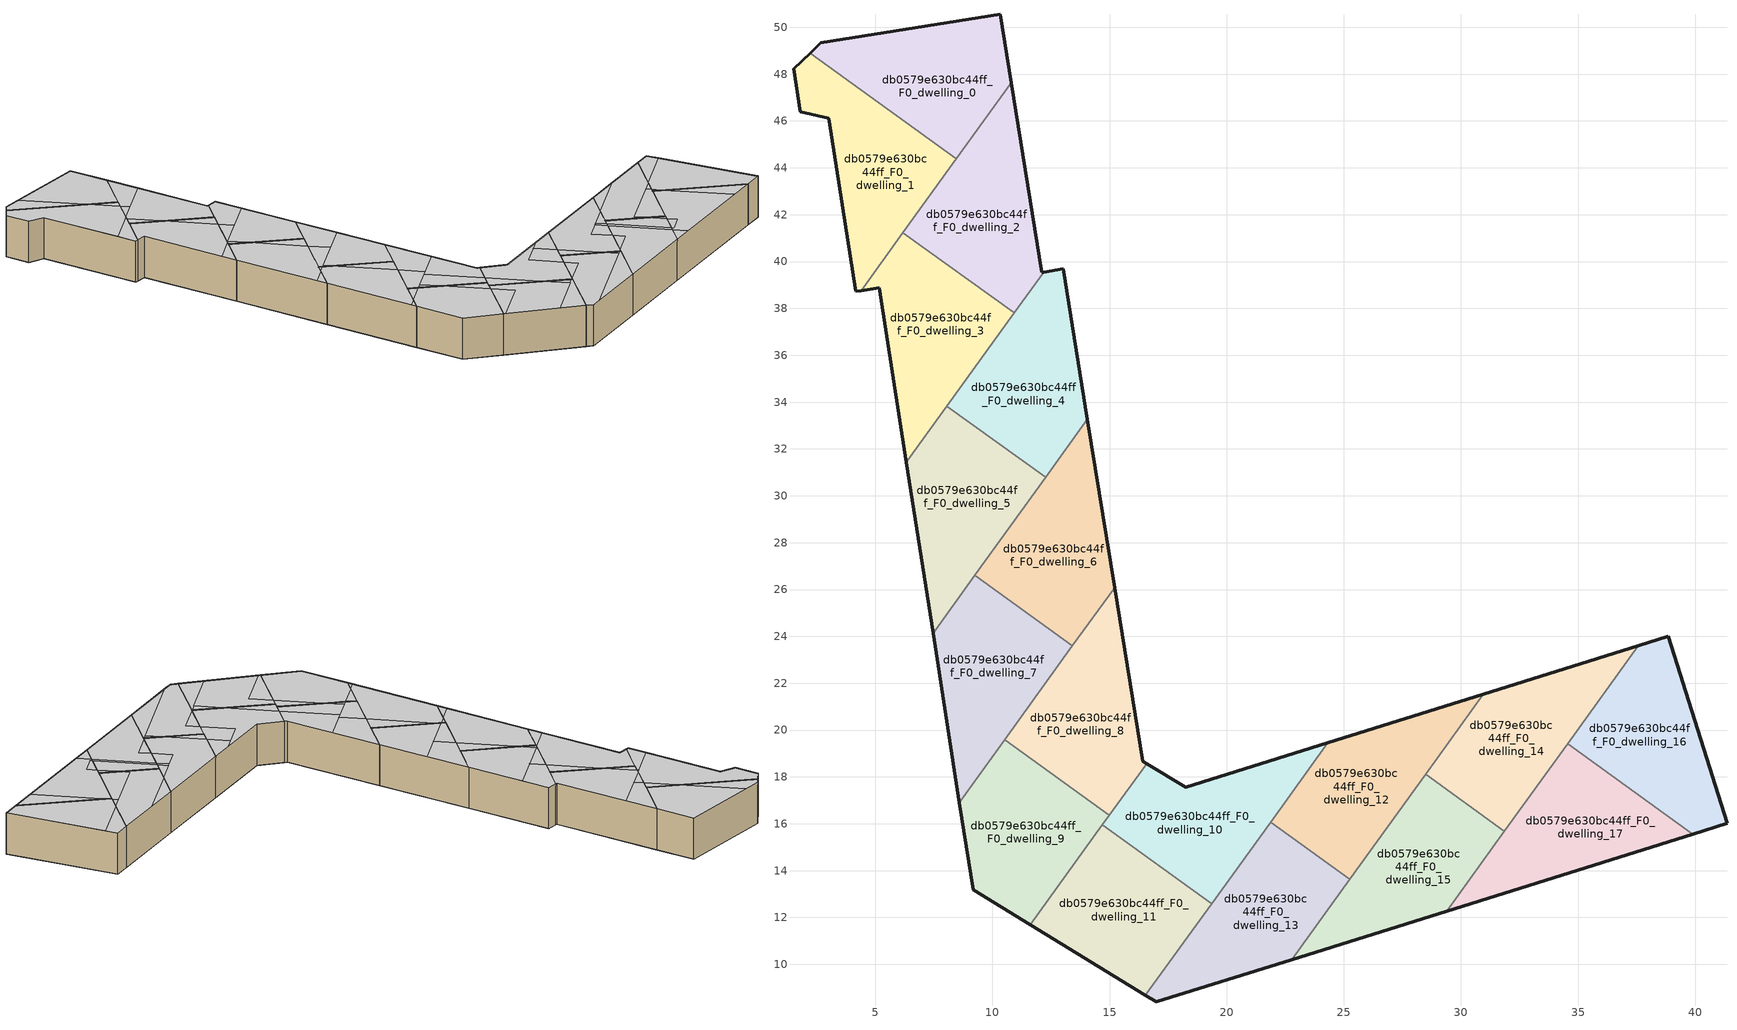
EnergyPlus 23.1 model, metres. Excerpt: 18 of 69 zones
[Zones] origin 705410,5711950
db0579e630bc44ff_F0_dwelling_0
 floor ground (EU_floor_Construction): 8.46,44.39 10.8,47.63 10.33,50.57 2.68,49.33 2.22,48.9 z0
 wall outside (EU_wall_Construction): 2.22,48.9 2.68,49.33 10.33,50.57 10.8,47.63 z0:3
 wall to db0579e630bc44ff_F0_dwelling_1 (EU_wall_Construction): 8.46,44.39 2.22,48.9 z0:3
 wall to db0579e630bc44ff_F0_dwelling_2 (EU_wall_Construction): 10.8,47.63 8.46,44.39 z0:3
 ceiling to db0579e630bc44ff_F1_dwelling_0 (EU_floor_Construction): 10.33,50.57 10.8,47.63 8.46,44.39 6.68,45.68 4.06,49.55 z3
 ceiling to db0579e630bc44ff_F1_dwelling_1 (EU_floor_Construction): 4.06,49.55 6.68,45.68 2.22,48.9 2.68,49.33 z3
db0579e630bc44ff_F0_dwelling_1
 floor ground (EU_floor_Construction): 4.4,38.76 8.46,44.39 2.22,48.9 1.51,48.24 1.79,46.39 3.01,46.12 4.16,38.72 z0
 wall outside (EU_wall_Construction): 4.4,38.76 4.16,38.72 3.01,46.12 1.79,46.39 1.51,48.24 2.22,48.9 z0:3
 wall to db0579e630bc44ff_F0_dwelling_3 (EU_wall_Construction): 6.18,41.23 4.4,38.76 z0:3
 wall to db0579e630bc44ff_F0_dwelling_2 (EU_wall_Construction): 8.46,44.39 6.18,41.23 z0:3
 ceiling to db0579e630bc44ff_F1_dwelling_1 (EU_floor_Construction): 6.68,45.68 7.99,43.74 6.84,42.15 3.93,40.18 3.01,46.12 1.79,46.39 1.51,48.24 2.22,48.9 z3
 ceiling to db0579e630bc44ff_F1_dwelling_3 (EU_floor_Construction): 6.61,41.99 6.67,41.91 4.4,38.76 4.16,38.72 3.93,40.18 z3
 ceiling to db0579e630bc44ff_F1_dwelling_0 (EU_floor_Construction): 8.46,44.39 7.99,43.74 6.68,45.68 z3
 ceiling to db0579e630bc44ff_F1_dwelling_2 (EU_floor_Construction): 6.84,42.15 6.67,41.91 6.61,41.99 z3
db0579e630bc44ff_F0_dwelling_10
 floor ground (EU_floor_Construction): 19.36,12.59 24.32,19.46 18.25,17.57 16.58,18.57 14.7,15.96 z0
 wall outside (EU_wall_Construction): 16.58,18.57 18.25,17.57 24.32,19.46 z0:3
 wall to db0579e630bc44ff_F0_dwelling_11 (EU_wall_Construction): 19.36,12.59 14.7,15.96 z0:3
 wall to db0579e630bc44ff_F0_dwelling_8 (EU_wall_Construction): 14.99,16.36 16.58,18.57 z0:3
 wall to db0579e630bc44ff_F0_dwelling_13 (EU_wall_Construction): 21.87,16.07 19.36,12.59 z0:3
 wall to db0579e630bc44ff_F0_dwelling_12 (EU_wall_Construction): 24.32,19.46 21.87,16.07 z0:3
 wall to db0579e630bc44ff_F0_dwelling_9 (EU_wall_Construction): 14.7,15.96 14.99,16.36 z0:3
 ceiling to db0579e630bc44ff_F1_dwelling_8 (EU_floor_Construction): 22.48,18.89 19.79,17.07 21.15,15.07 19.43,12.68 19.33,12.61 17.64,13.83 15.47,17.03 16.58,18.57 18.25,17.57 z3
 ceiling to db0579e630bc44ff_F1_dwelling_13 (EU_floor_Construction): 21.57,18.27 22.49,16.92 21.15,15.07 19.79,17.07 z3; 19.42,12.68 19.36,12.59 19.33,12.61 z3
 ceiling to db0579e630bc44ff_F1_dwelling_10 (EU_floor_Construction): 24.32,19.46 22.49,16.92 21.57,18.27 22.48,18.89 z3
 ceiling to db0579e630bc44ff_F1_dwelling_11 (EU_floor_Construction): 15.47,17.03 17.64,13.83 14.7,15.96 z3
db0579e630bc44ff_F0_dwelling_11
 floor ground (EU_floor_Construction): 16.54,8.67 19.36,12.59 14.7,15.96 11.62,11.69 z0
 wall outside (EU_wall_Construction): 16.54,8.67 11.62,11.69 z0:3
 wall to db0579e630bc44ff_F0_dwelling_9 (EU_wall_Construction): 11.62,11.69 14.7,15.96 z0:3
 wall to db0579e630bc44ff_F0_dwelling_13 (EU_wall_Construction): 19.36,12.59 16.53,8.67 z0:3
 ceiling to db0579e630bc44ff_F1_dwelling_11 (EU_floor_Construction): 17.64,13.83 18.74,12.21 14.95,9.65 11.73,11.62 15.25,14 14.3,15.4 14.7,15.96 z3
 ceiling to db0579e630bc44ff_F1_dwelling_9 (EU_floor_Construction): 14.3,15.4 15.25,14 11.73,11.62 11.62,11.69 z3
 ceiling to db0579e630bc44ff_F1_dwelling_13 (EU_floor_Construction): 19.36,12.59 16.54,8.67 14.95,9.65 19.33,12.61 z3
 ceiling to db0579e630bc44ff_F1_dwelling_8 (EU_floor_Construction): 19.33,12.61 18.74,12.21 17.64,13.83 z3
db0579e630bc44ff_F0_dwelling_12
 floor ground (EU_floor_Construction): 25.25,13.63 30.96,21.54 24.32,19.46 21.87,16.07 z0
 wall outside (EU_wall_Construction): 24.32,19.46 30.96,21.54 z0:3
 wall to db0579e630bc44ff_F0_dwelling_13 (EU_wall_Construction): 25.25,13.63 21.87,16.07 z0:3
 wall to db0579e630bc44ff_F0_dwelling_15 (EU_wall_Construction): 28.49,18.12 25.25,13.63 z0:3
 wall to db0579e630bc44ff_F0_dwelling_14 (EU_wall_Construction): 30.96,21.54 28.49,18.12 z0:3
 ceiling to db0579e630bc44ff_F1_dwelling_10 (EU_floor_Construction): 30.96,21.54 29.47,19.47 27.67,18.25 27.59,18.2 26.04,17.15 26.89,15.9 25.38,13.81 25.18,13.68 24.2,14.39 22.49,16.92 24.32,19.46 z3
 ceiling to db0579e630bc44ff_F1_dwelling_16 (EU_floor_Construction): 27.42,18.08 27.92,17.33 26.89,15.9 26.04,17.15 z3
 ceiling to db0579e630bc44ff_F1_dwelling_13 (EU_floor_Construction): 22.49,16.92 24.2,14.39 21.87,16.07 z3
 ceiling to db0579e630bc44ff_F1_dwelling_12 (EU_floor_Construction): 29.47,19.47 28.11,17.6 27.67,18.25 z3
 ceiling to db0579e630bc44ff_F1_dwelling_15 (EU_floor_Construction): 27.67,18.25 28.11,17.6 27.92,17.33 27.42,18.08 27.5,18.14 27.59,18.2 z3
db0579e630bc44ff_F0_dwelling_13
 floor ground (EU_floor_Construction): 22.78,10.21 25.25,13.63 21.87,16.07 16.54,8.67 16.99,8.39 z0
 wall outside (EU_wall_Construction): 22.78,10.21 16.99,8.39 16.54,8.67 z0:3
 wall to db0579e630bc44ff_F0_dwelling_15 (EU_wall_Construction): 25.25,13.63 22.78,10.21 z0:3
 ceiling to db0579e630bc44ff_F1_dwelling_13 (EU_floor_Construction): 24.2,14.39 24.84,13.45 17.7,8.62 16.99,8.39 16.54,8.67 19.42,12.68 21.72,14.23 21.15,15.07 21.87,16.07 z3
 ceiling to db0579e630bc44ff_F1_dwelling_8 (EU_floor_Construction): 21.15,15.07 21.72,14.23 19.43,12.68 z3
 ceiling to db0579e630bc44ff_F1_dwelling_10 (EU_floor_Construction): 25.18,13.68 24.84,13.45 24.2,14.39 z3
 ceiling to db0579e630bc44ff_F1_dwelling_16 (EU_floor_Construction): 25.25,13.63 22.78,10.21 17.7,8.62 25.18,13.68 z3
db0579e630bc44ff_F0_dwelling_14
 floor ground (EU_floor_Construction): 31.86,15.69 37.57,23.6 30.96,21.54 28.49,18.12 z0
 wall outside (EU_wall_Construction): 30.96,21.54 37.57,23.6 z0:3
 wall to db0579e630bc44ff_F0_dwelling_15 (EU_wall_Construction): 31.86,15.69 28.49,18.12 z0:3
 wall to db0579e630bc44ff_F0_dwelling_16 (EU_wall_Construction): 37.57,23.6 34.55,19.42 z0:3
 wall to db0579e630bc44ff_F0_dwelling_17 (EU_wall_Construction): 34.55,19.42 31.86,15.69 z0:3
 ceiling to db0579e630bc44ff_F1_dwelling_12 (EU_floor_Construction): 37.57,23.6 35.4,20.59 30.31,17.14 30.75,16.49 28.49,18.12 29.47,19.47 33.86,22.44 z3
 ceiling to db0579e630bc44ff_F1_dwelling_10 (EU_floor_Construction): 33.86,22.44 29.47,19.47 30.96,21.54 z3
 ceiling to db0579e630bc44ff_F1_dwelling_15 (EU_floor_Construction): 34.46,19.96 34.69,19.61 31.86,15.69 30.75,16.49 30.31,17.14 z3
 ceiling to db0579e630bc44ff_F1_dwelling_14 (EU_floor_Construction): 35.4,20.59 34.69,19.61 34.46,19.96 z3
db0579e630bc44ff_F0_dwelling_15
 floor ground (EU_floor_Construction): 29.4,12.28 31.86,15.69 28.49,18.12 22.78,10.21 z0
 wall outside (EU_wall_Construction): 29.4,12.28 22.78,10.21 z0:3
 wall to db0579e630bc44ff_F0_dwelling_17 (EU_wall_Construction): 31.86,15.69 29.4,12.28 z0:3
 ceiling to db0579e630bc44ff_F1_dwelling_16 (EU_floor_Construction): 27.92,17.33 30.4,13.67 29.4,12.28 22.78,10.21 25.39,13.82 27.39,15.17 26.89,15.9 z3
 ceiling to db0579e630bc44ff_F1_dwelling_10 (EU_floor_Construction): 26.89,15.9 27.39,15.17 25.39,13.82 z3
 ceiling to db0579e630bc44ff_F1_dwelling_12 (EU_floor_Construction): 30.75,16.49 31.57,15.28 30.59,13.93 28.11,17.6 28.49,18.12 z3
 ceiling to db0579e630bc44ff_F1_dwelling_15 (EU_floor_Construction): 28.11,17.6 30.59,13.93 30.4,13.67 27.92,17.33 z3; 31.86,15.69 31.57,15.28 30.75,16.49 z3
db0579e630bc44ff_F0_dwelling_16
 floor ground (EU_floor_Construction): 41.36,16.02 38.85,24 37.57,23.6 34.55,19.42 39.9,15.56 z0
 wall outside (EU_wall_Construction): 37.57,23.6 38.85,24 41.36,16.02 39.9,15.56 z0:3
 wall to db0579e630bc44ff_F0_dwelling_17 (EU_wall_Construction): 39.9,15.56 34.55,19.42 z0:3
 ceiling to db0579e630bc44ff_F1_dwelling_14 (EU_floor_Construction): 39.13,23.11 41.36,16.02 39.9,15.56 35.09,19.03 34.69,19.61 35.4,20.59 z3
 ceiling to db0579e630bc44ff_F1_dwelling_12 (EU_floor_Construction): 38.85,24 39.13,23.11 35.4,20.59 37.57,23.6 z3
 ceiling to db0579e630bc44ff_F1_dwelling_15 (EU_floor_Construction): 34.69,19.61 35.09,19.03 34.55,19.42 z3
db0579e630bc44ff_F0_dwelling_17
 floor ground (EU_floor_Construction): 39.9,15.56 34.55,19.42 29.4,12.28 z0
 wall outside (EU_wall_Construction): 39.9,15.56 29.4,12.28 z0:3
 ceiling to db0579e630bc44ff_F1_dwelling_15 (EU_floor_Construction): 35.09,19.03 37.86,14.93 31,12.78 30.4,13.67 30.59,13.93 30.7,13.78 31.99,14.65 31.57,15.28 34.55,19.42 z3
 ceiling to db0579e630bc44ff_F1_dwelling_14 (EU_floor_Construction): 39.9,15.56 37.86,14.93 35.09,19.03 z3
 ceiling to db0579e630bc44ff_F1_dwelling_12 (EU_floor_Construction): 31.57,15.28 31.99,14.65 30.7,13.78 30.59,13.93 z3
 ceiling to db0579e630bc44ff_F1_dwelling_16 (EU_floor_Construction): 30.4,13.67 31,12.78 29.4,12.28 z3
db0579e630bc44ff_F0_dwelling_2
 floor ground (EU_floor_Construction): 10.93,37.81 12.18,39.55 12.1,39.53 10.8,47.63 6.18,41.23 z0
 wall outside (EU_wall_Construction): 10.8,47.63 12.1,39.53 12.18,39.55 z0:3
 wall to db0579e630bc44ff_F0_dwelling_3 (EU_wall_Construction): 10.93,37.81 6.18,41.23 z0:3
 wall to db0579e630bc44ff_F0_dwelling_4 (EU_wall_Construction): 12.18,39.55 10.93,37.81 z0:3
 ceiling to db0579e630bc44ff_F1_dwelling_2 (EU_floor_Construction): 11.21,45.1 12.1,39.53 12.18,39.55 10.93,37.81 8.02,39.9 6.67,41.91 6.84,42.15 z3
 ceiling to db0579e630bc44ff_F1_dwelling_0 (EU_floor_Construction): 10.8,47.63 11.21,45.1 8.37,43.18 7.99,43.74 z3
 ceiling to db0579e630bc44ff_F1_dwelling_1 (EU_floor_Construction): 7.99,43.74 8.37,43.18 6.85,42.15 z3
 ceiling to db0579e630bc44ff_F1_dwelling_3 (EU_floor_Construction): 6.67,41.91 8.02,39.9 6.18,41.23 z3
db0579e630bc44ff_F0_dwelling_3
 floor ground (EU_floor_Construction): 6.32,31.43 10.93,37.81 6.18,41.23 4.4,38.76 5.16,38.87 z0
 wall outside (EU_wall_Construction): 6.32,31.43 5.16,38.87 4.4,38.76 z0:3
 wall to db0579e630bc44ff_F0_dwelling_5 (EU_wall_Construction): 8.06,33.83 6.32,31.43 z0:3
 wall to db0579e630bc44ff_F0_dwelling_4 (EU_wall_Construction): 10.93,37.81 8.06,33.83 z0:3
 ceiling to db0579e630bc44ff_F1_dwelling_3 (EU_floor_Construction): 8.02,39.9 10.16,36.75 8.2,34.03 6.14,32.64 5.16,38.87 4.4,38.76 6.18,41.23 z3
 ceiling to db0579e630bc44ff_F1_dwelling_5 (EU_floor_Construction): 8.2,34.03 6.32,31.43 6.14,32.64 z3
 ceiling to db0579e630bc44ff_F1_dwelling_2 (EU_floor_Construction): 10.93,37.81 10.16,36.75 8.02,39.9 z3
db0579e630bc44ff_F0_dwelling_4
 floor ground (EU_floor_Construction): 12.27,30.79 14.06,33.26 13.02,39.68 12.18,39.55 8.06,33.83 z0
 wall outside (EU_wall_Construction): 12.18,39.55 13.02,39.68 14.06,33.26 z0:3
 wall to db0579e630bc44ff_F0_dwelling_5 (EU_wall_Construction): 12.27,30.79 8.06,33.83 z0:3
 wall to db0579e630bc44ff_F0_dwelling_6 (EU_wall_Construction): 14.06,33.26 12.27,30.79 z0:3
 ceiling to db0579e630bc44ff_F1_dwelling_4 (EU_floor_Construction): 13.37,37.53 14.06,33.26 12.27,30.79 9.16,33.03 8.39,34.16 z3
 ceiling to db0579e630bc44ff_F1_dwelling_2 (EU_floor_Construction): 13.02,39.68 13.37,37.53 10.81,35.79 10.16,36.75 12.18,39.55 z3
 ceiling to db0579e630bc44ff_F1_dwelling_3 (EU_floor_Construction): 10.16,36.75 10.81,35.79 8.2,34.03 z3
 ceiling to db0579e630bc44ff_F1_dwelling_5 (EU_floor_Construction): 8.39,34.16 9.16,33.03 8.06,33.83 8.2,34.03 z3
db0579e630bc44ff_F0_dwelling_5
 floor ground (EU_floor_Construction): 7.47,24.13 12.27,30.79 8.06,33.83 6.32,31.43 z0
 wall outside (EU_wall_Construction): 7.47,24.13 6.32,31.43 z0:3
 wall to db0579e630bc44ff_F0_dwelling_7 (EU_wall_Construction): 9.25,26.6 7.47,24.13 z0:3
 wall to db0579e630bc44ff_F0_dwelling_6 (EU_wall_Construction): 12.27,30.79 9.25,26.6 z0:3
 ceiling to db0579e630bc44ff_F1_dwelling_5 (EU_floor_Construction): 9.16,33.03 11.45,29.65 8.78,25.95 7.33,24.97 6.32,31.43 8.06,33.83 z3
 ceiling to db0579e630bc44ff_F1_dwelling_7 (EU_floor_Construction): 8.77,25.94 7.47,24.13 7.33,24.97 z3
 ceiling to db0579e630bc44ff_F1_dwelling_4 (EU_floor_Construction): 12.27,30.79 11.45,29.65 9.16,33.03 z3
db0579e630bc44ff_F0_dwelling_6
 floor ground (EU_floor_Construction): 13.42,23.59 15.22,26.08 14.06,33.26 9.25,26.6 z0
 wall outside (EU_wall_Construction): 14.06,33.26 15.22,26.08 z0:3
 wall to db0579e630bc44ff_F0_dwelling_7 (EU_wall_Construction): 13.42,23.59 9.25,26.6 z0:3
 wall to db0579e630bc44ff_F0_dwelling_8 (EU_wall_Construction): 15.22,26.08 13.42,23.59 z0:3
 ceiling to db0579e630bc44ff_F1_dwelling_6 (EU_floor_Construction): 14.6,29.89 15.22,26.08 13.42,23.59 9.85,26.17 9.62,26.51 z3
 ceiling to db0579e630bc44ff_F1_dwelling_4 (EU_floor_Construction): 14.06,33.26 14.6,29.89 12.33,28.35 11.45,29.65 z3
 ceiling to db0579e630bc44ff_F1_dwelling_7 (EU_floor_Construction): 9.62,26.51 9.85,26.17 9.49,26.43 z3
 ceiling to db0579e630bc44ff_F1_dwelling_5 (EU_floor_Construction): 11.45,29.65 12.33,28.35 9.49,26.43 9.25,26.6 z3
db0579e630bc44ff_F0_dwelling_7
 floor ground (EU_floor_Construction): 8.59,16.91 13.42,23.59 9.25,26.6 7.47,24.13 z0
 wall outside (EU_wall_Construction): 8.59,16.91 7.47,24.13 z0:3
 wall to db0579e630bc44ff_F0_dwelling_9 (EU_wall_Construction): 10.52,19.58 8.59,16.91 z0:3
 wall to db0579e630bc44ff_F0_dwelling_8 (EU_wall_Construction): 13.42,23.59 10.52,19.58 z0:3
 ceiling to db0579e630bc44ff_F1_dwelling_7 (EU_floor_Construction): 9.85,26.17 12.48,22.29 9.27,17.84 8.53,17.34 7.47,24.13 8.77,25.94 9.49,26.43 z3
 ceiling to db0579e630bc44ff_F1_dwelling_5 (EU_floor_Construction): 9.49,26.43 8.78,25.95 9.25,26.6 z3
 ceiling to db0579e630bc44ff_F1_dwelling_6 (EU_floor_Construction): 13.42,23.59 12.48,22.29 9.85,26.17 z3
 ceiling to db0579e630bc44ff_F1_dwelling_9 (EU_floor_Construction): 9.27,17.84 8.59,16.91 8.53,17.34 z3
db0579e630bc44ff_F0_dwelling_8
 floor ground (EU_floor_Construction): 14.99,16.36 16.58,18.57 16.42,18.67 15.22,26.08 10.52,19.58 z0
 wall outside (EU_wall_Construction): 15.22,26.08 16.42,18.67 16.58,18.57 z0:3
 wall to db0579e630bc44ff_F0_dwelling_9 (EU_wall_Construction): 14.99,16.36 10.52,19.58 z0:3
 ceiling to db0579e630bc44ff_F1_dwelling_9 (EU_floor_Construction): 11.58,19.41 12.37,18.24 11.16,19.12 z3
 ceiling to db0579e630bc44ff_F1_dwelling_8 (EU_floor_Construction): 15.83,22.28 16.42,18.67 16.58,18.57 15.47,17.03 13.15,20.47 z3
 ceiling to db0579e630bc44ff_F1_dwelling_11 (EU_floor_Construction): 13.15,20.47 15.47,17.03 14.99,16.36 12.37,18.24 11.58,19.41 z3
 ceiling to db0579e630bc44ff_F1_dwelling_6 (EU_floor_Construction): 15.22,26.08 15.83,22.28 13.53,20.73 12.48,22.29 z3
 ceiling to db0579e630bc44ff_F1_dwelling_7 (EU_floor_Construction): 15.83,22.28 11.16,19.12 10.52,19.58 12.48,22.29 13.53,20.73 z3
db0579e630bc44ff_F0_dwelling_9
 floor ground (EU_floor_Construction): 11.62,11.69 14.99,16.36 10.52,19.58 8.59,16.91 9.18,13.19 z0
 wall outside (EU_wall_Construction): 11.62,11.69 9.18,13.19 8.59,16.91 z0:3
 ceiling to db0579e630bc44ff_F1_dwelling_9 (EU_floor_Construction): 12.37,18.24 14.3,15.4 11.62,11.69 9.18,13.19 8.59,16.91 9.27,17.84 11.16,19.12 z3
 ceiling to db0579e630bc44ff_F1_dwelling_7 (EU_floor_Construction): 11.16,19.12 9.27,17.84 10.52,19.58 z3
 ceiling to db0579e630bc44ff_F1_dwelling_11 (EU_floor_Construction): 14.99,16.36 14.3,15.4 12.37,18.24 z3
[Building]
EU S2 Campaign: North Axis=0; Terrain=City; Solar Distribution=FullExterior
[Site:Location]
London: Latitude=51.5; Longitude=-0.5; Time Zone=0; Elevation=25
[SizingPeriod:WeatherFileDays]
AnnualSizingPeriod: Begin Month=1; Begin Day of Month=1; End Month=12; End Day of Month=31; Day of Week for Start Day=Monday; Use Weather File Daylight Saving Period=No; Use Weather File Rain and Snow Indicators=No
[MATERIAL]
EU_InternalMass_Material: Roughness=MediumRough; Thickness=0.1; Conductivity=1; Density=1800; Specific Heat=900; Thermal Absorptance=0.9; Solar Absorptance=0.7; Visible Absorptance=0.7
[MATERIAL:NOMASS] Roughness=MediumRough; Thermal Absorptance=0.9; Solar Absorptance=0.7; Visible Absorptance=0.7
Name | Thermal Resistance
EU_wall_NoMass | 0.635353
EU_floor_NoMass | 1.96382
[CONSTRUCTION]
EU_wall_Construction: EU_wall_NoMass
EU_floor_Construction: EU_floor_NoMass
EU_InternalMass_Construction: EU_InternalMass_Material
[ZONE] Type=1; Multiplier=1; Ceiling Height=autocalculate; Floor Area=autocalculate; Part of Total Floor Area=Yes
Name | Volume
db0579e630bc44ff_F0_dwelling_0 | 87.071
db0579e630bc44ff_F0_dwelling_1 | 87.0696
db0579e630bc44ff_F0_dwelling_10 | 87.0828
db0579e630bc44ff_F0_dwelling_11 | 87.0645
db0579e630bc44ff_F0_dwelling_12 | 87.074
db0579e630bc44ff_F0_dwelling_13; db0579e630bc44ff_F0_dwelling_8 | 87.0791
db0579e630bc44ff_F0_dwelling_14 | 87.0564
db0579e630bc44ff_F0_dwelling_15 | 87.0718
db0579e630bc44ff_F0_dwelling_16; db0579e630bc44ff_F0_dwelling_3 | 87.0754
db0579e630bc44ff_F0_dwelling_17 | 87.0886
db0579e630bc44ff_F0_dwelling_2 | 87.0835
db0579e630bc44ff_F0_dwelling_4 | 87.0813
db0579e630bc44ff_F0_dwelling_5 | 87.0872
db0579e630bc44ff_F0_dwelling_6 | 87.0864
db0579e630bc44ff_F0_dwelling_7 | 87.0688
db0579e630bc44ff_F0_dwelling_9 | 87.0784
[INTERNALMASS] Construction=EU_InternalMass_Construction
Name | Zone or ZoneList | Surface Area
db0579e630bc44ff_F0_dwelling_0_EU_InternalMass | db0579e630bc44ff_F0_dwelling_0 | 29.0215
db0579e630bc44ff_F0_dwelling_1_EU_InternalMass | db0579e630bc44ff_F0_dwelling_1 | 29.0248
db0579e630bc44ff_F0_dwelling_2_EU_InternalMass | db0579e630bc44ff_F0_dwelling_2 | 29.026
db0579e630bc44ff_F0_dwelling_3_EU_InternalMass | db0579e630bc44ff_F0_dwelling_3 | 29.0262
db0579e630bc44ff_F0_dwelling_4_EU_InternalMass | db0579e630bc44ff_F0_dwelling_4 | 29.0262
db0579e630bc44ff_F0_dwelling_5_EU_InternalMass | db0579e630bc44ff_F0_dwelling_5 | 29.0313
db0579e630bc44ff_F0_dwelling_6_EU_InternalMass | db0579e630bc44ff_F0_dwelling_6 | 29.0298
db0579e630bc44ff_F0_dwelling_7_EU_InternalMass | db0579e630bc44ff_F0_dwelling_7 | 29.0251
db0579e630bc44ff_F0_dwelling_8_EU_InternalMass | db0579e630bc44ff_F0_dwelling_8 | 29.024
db0579e630bc44ff_F0_dwelling_9_EU_InternalMass | db0579e630bc44ff_F0_dwelling_9 | 29.0262
db0579e630bc44ff_F0_dwelling_10_EU_InternalMass | db0579e630bc44ff_F0_dwelling_10 | 29.0277
db0579e630bc44ff_F0_dwelling_11_EU_InternalMass | db0579e630bc44ff_F0_dwelling_11 | 29.0228
db0579e630bc44ff_F0_dwelling_12_EU_InternalMass | db0579e630bc44ff_F0_dwelling_12 | 29.0243
db0579e630bc44ff_F0_dwelling_13_EU_InternalMass | db0579e630bc44ff_F0_dwelling_13 | 29.0276
db0579e630bc44ff_F0_dwelling_14_EU_InternalMass | db0579e630bc44ff_F0_dwelling_14 | 29.0205
db0579e630bc44ff_F0_dwelling_15_EU_InternalMass | db0579e630bc44ff_F0_dwelling_15 | 29.0233
db0579e630bc44ff_F0_dwelling_16_EU_InternalMass | db0579e630bc44ff_F0_dwelling_16 | 29.0262
db0579e630bc44ff_F0_dwelling_17_EU_InternalMass | db0579e630bc44ff_F0_dwelling_17 | 29.029
[OTHEREQUIPMENT] Fuel Type=Electricity; Design Level Calculation Method=Watts/Area; Power per Zone Floor Area=1; Fraction Latent=0; Fraction Radiant=0; Fraction Lost=0; Carbon Dioxide Generation Rate=0; EndUse Subcategory=EU_Step8_InternalGains
Name | Zone or ZoneList or Space or SpaceList | Schedule
EU_Step8_InternalGain_db0579e630bc44ff_F0_dwelling_0_f000 | db0579e630bc44ff_F0_dwelling_0 | EU_Step8_GainSchedule_db0579e630bc44ff_F0_dwelling_0_f000
EU_Step8_InternalGain_db0579e630bc44ff_F0_dwelling_1_f000 | db0579e630bc44ff_F0_dwelling_1 | EU_Step8_GainSchedule_db0579e630bc44ff_F0_dwelling_1_f000
EU_Step8_InternalGain_db0579e630bc44ff_F0_dwelling_2_f000 | db0579e630bc44ff_F0_dwelling_2 | EU_Step8_GainSchedule_db0579e630bc44ff_F0_dwelling_2_f000
EU_Step8_InternalGain_db0579e630bc44ff_F0_dwelling_3_f000 | db0579e630bc44ff_F0_dwelling_3 | EU_Step8_GainSchedule_db0579e630bc44ff_F0_dwelling_3_f000
EU_Step8_InternalGain_db0579e630bc44ff_F0_dwelling_4_f000 | db0579e630bc44ff_F0_dwelling_4 | EU_Step8_GainSchedule_db0579e630bc44ff_F0_dwelling_4_f000
EU_Step8_InternalGain_db0579e630bc44ff_F0_dwelling_5_f000 | db0579e630bc44ff_F0_dwelling_5 | EU_Step8_GainSchedule_db0579e630bc44ff_F0_dwelling_5_f000
EU_Step8_InternalGain_db0579e630bc44ff_F0_dwelling_6_f000 | db0579e630bc44ff_F0_dwelling_6 | EU_Step8_GainSchedule_db0579e630bc44ff_F0_dwelling_6_f000
EU_Step8_InternalGain_db0579e630bc44ff_F0_dwelling_7_f000 | db0579e630bc44ff_F0_dwelling_7 | EU_Step8_GainSchedule_db0579e630bc44ff_F0_dwelling_7_f000
EU_Step8_InternalGain_db0579e630bc44ff_F0_dwelling_8_f000 | db0579e630bc44ff_F0_dwelling_8 | EU_Step8_GainSchedule_db0579e630bc44ff_F0_dwelling_8_f000
EU_Step8_InternalGain_db0579e630bc44ff_F0_dwelling_9_f000 | db0579e630bc44ff_F0_dwelling_9 | EU_Step8_GainSchedule_db0579e630bc44ff_F0_dwelling_9_f000
EU_Step8_InternalGain_db0579e630bc44ff_F0_dwelling_10_f000 | db0579e630bc44ff_F0_dwelling_10 | EU_Step8_GainSchedule_db0579e630bc44ff_F0_dwelling_10_f000
EU_Step8_InternalGain_db0579e630bc44ff_F0_dwelling_11_f000 | db0579e630bc44ff_F0_dwelling_11 | EU_Step8_GainSchedule_db0579e630bc44ff_F0_dwelling_11_f000
EU_Step8_InternalGain_db0579e630bc44ff_F0_dwelling_12_f000 | db0579e630bc44ff_F0_dwelling_12 | EU_Step8_GainSchedule_db0579e630bc44ff_F0_dwelling_12_f000
EU_Step8_InternalGain_db0579e630bc44ff_F0_dwelling_13_f000 | db0579e630bc44ff_F0_dwelling_13 | EU_Step8_GainSchedule_db0579e630bc44ff_F0_dwelling_13_f000
EU_Step8_InternalGain_db0579e630bc44ff_F0_dwelling_14_f000 | db0579e630bc44ff_F0_dwelling_14 | EU_Step8_GainSchedule_db0579e630bc44ff_F0_dwelling_14_f000
EU_Step8_InternalGain_db0579e630bc44ff_F0_dwelling_15_f000 | db0579e630bc44ff_F0_dwelling_15 | EU_Step8_GainSchedule_db0579e630bc44ff_F0_dwelling_15_f000
EU_Step8_InternalGain_db0579e630bc44ff_F0_dwelling_16_f000 | db0579e630bc44ff_F0_dwelling_16 | EU_Step8_GainSchedule_db0579e630bc44ff_F0_dwelling_16_f000
EU_Step8_InternalGain_db0579e630bc44ff_F0_dwelling_17_f000 | db0579e630bc44ff_F0_dwelling_17 | EU_Step8_GainSchedule_db0579e630bc44ff_F0_dwelling_17_f000
[ZONEVENTILATION:DESIGNFLOWRATE] Schedule=EU_AlwaysOn; Design Flow Rate Calculation Method=AirChanges/Hour; Air Changes per Hour=0.555504; Ventilation Type=Natural; Fan Pressure Rise=0; Fan Total Efficiency=1; Constant Term Coefficient=1; Temperature Term Coefficient=0; Velocity Term Coefficient=0; Velocity Squared Term Coefficient=0; Minimum Indoor Temperature=-100; Maximum Indoor Temperature=100; Delta Temperature=-100; Minimum Outdoor Temperature=-100; Maximum Outdoor Temperature=100; Maximum Wind Speed=40
Name | Zone or ZoneList or Space or SpaceList
EU_ConstantAir_db0579e630bc44ff_F0_dwelling_0 | db0579e630bc44ff_F0_dwelling_0
EU_ConstantAir_db0579e630bc44ff_F0_dwelling_1 | db0579e630bc44ff_F0_dwelling_1
EU_ConstantAir_db0579e630bc44ff_F0_dwelling_2 | db0579e630bc44ff_F0_dwelling_2
EU_ConstantAir_db0579e630bc44ff_F0_dwelling_3 | db0579e630bc44ff_F0_dwelling_3
EU_ConstantAir_db0579e630bc44ff_F0_dwelling_4 | db0579e630bc44ff_F0_dwelling_4
EU_ConstantAir_db0579e630bc44ff_F0_dwelling_5 | db0579e630bc44ff_F0_dwelling_5
EU_ConstantAir_db0579e630bc44ff_F0_dwelling_6 | db0579e630bc44ff_F0_dwelling_6
EU_ConstantAir_db0579e630bc44ff_F0_dwelling_7 | db0579e630bc44ff_F0_dwelling_7
EU_ConstantAir_db0579e630bc44ff_F0_dwelling_8 | db0579e630bc44ff_F0_dwelling_8
EU_ConstantAir_db0579e630bc44ff_F0_dwelling_9 | db0579e630bc44ff_F0_dwelling_9
EU_ConstantAir_db0579e630bc44ff_F0_dwelling_10 | db0579e630bc44ff_F0_dwelling_10
EU_ConstantAir_db0579e630bc44ff_F0_dwelling_11 | db0579e630bc44ff_F0_dwelling_11
EU_ConstantAir_db0579e630bc44ff_F0_dwelling_12 | db0579e630bc44ff_F0_dwelling_12
EU_ConstantAir_db0579e630bc44ff_F0_dwelling_13 | db0579e630bc44ff_F0_dwelling_13
EU_ConstantAir_db0579e630bc44ff_F0_dwelling_14 | db0579e630bc44ff_F0_dwelling_14
EU_ConstantAir_db0579e630bc44ff_F0_dwelling_15 | db0579e630bc44ff_F0_dwelling_15
EU_ConstantAir_db0579e630bc44ff_F0_dwelling_16 | db0579e630bc44ff_F0_dwelling_16
EU_ConstantAir_db0579e630bc44ff_F0_dwelling_17 | db0579e630bc44ff_F0_dwelling_17
[HVACTEMPLATE:THERMOSTAT] Constant Heating Setpoint=20; Constant Cooling Setpoint=50
EU_HeatOnly_db0579e630bc44ff_F0_dwelling_0; EU_HeatOnly_db0579e630bc44ff_F0_dwelling_1; EU_HeatOnly_db0579e630bc44ff_F0_dwelling_2; EU_HeatOnly_db0579e630bc44ff_F0_dwelling_3; EU_HeatOnly_db0579e630bc44ff_F0_dwelling_4; EU_HeatOnly_db0579e630bc44ff_F0_dwelling_5; EU_HeatOnly_db0579e630bc44ff_F0_dwelling_6; EU_HeatOnly_db0579e630bc44ff_F0_dwelling_7; EU_HeatOnly_db0579e630bc44ff_F0_dwelling_8; EU_HeatOnly_db0579e630bc44ff_F0_dwelling_9; EU_HeatOnly_db0579e630bc44ff_F0_dwelling_10; EU_HeatOnly_db0579e630bc44ff_F0_dwelling_11; EU_HeatOnly_db0579e630bc44ff_F0_dwelling_12; EU_HeatOnly_db0579e630bc44ff_F0_dwelling_13; EU_HeatOnly_db0579e630bc44ff_F0_dwelling_14; EU_HeatOnly_db0579e630bc44ff_F0_dwelling_15; EU_HeatOnly_db0579e630bc44ff_F0_dwelling_16; EU_HeatOnly_db0579e630bc44ff_F0_dwelling_17; EU_HeatOnly_db0579e630bc44ff_F1_dwelling_0; EU_HeatOnly_db0579e630bc44ff_F1_dwelling_1; EU_HeatOnly_db0579e630bc44ff_F1_dwelling_2; EU_HeatOnly_db0579e630bc44ff_F1_dwelling_3; EU_HeatOnly_db0579e630bc44ff_F1_dwelling_4; EU_HeatOnly_db0579e630bc44ff_F1_dwelling_5; EU_HeatOnly_db0579e630bc44ff_F1_dwelling_6; EU_HeatOnly_db0579e630bc44ff_F1_dwelling_7; EU_HeatOnly_db0579e630bc44ff_F1_dwelling_8; EU_HeatOnly_db0579e630bc44ff_F1_dwelling_9; EU_HeatOnly_db0579e630bc44ff_F1_dwelling_10; EU_HeatOnly_db0579e630bc44ff_F1_dwelling_11; EU_HeatOnly_db0579e630bc44ff_F1_dwelling_12; EU_HeatOnly_db0579e630bc44ff_F1_dwelling_13; EU_HeatOnly_db0579e630bc44ff_F1_dwelling_14; EU_HeatOnly_db0579e630bc44ff_F1_dwelling_15; EU_HeatOnly_db0579e630bc44ff_F1_dwelling_16; EU_HeatOnly_db0579e630bc44ff_F2_dwelling_0; EU_HeatOnly_db0579e630bc44ff_F2_dwelling_1; EU_HeatOnly_db0579e630bc44ff_F2_dwelling_2; EU_HeatOnly_db0579e630bc44ff_F2_dwelling_3; EU_HeatOnly_db0579e630bc44ff_F2_dwelling_4; EU_HeatOnly_db0579e630bc44ff_F2_dwelling_5; EU_HeatOnly_db0579e630bc44ff_F2_dwelling_6; EU_HeatOnly_db0579e630bc44ff_F2_dwelling_7; EU_HeatOnly_db0579e630bc44ff_F2_dwelling_8; EU_HeatOnly_db0579e630bc44ff_F2_dwelling_9; EU_HeatOnly_db0579e630bc44ff_F2_dwelling_10; EU_HeatOnly_db0579e630bc44ff_F2_dwelling_11; EU_HeatOnly_db0579e630bc44ff_F2_dwelling_12; EU_HeatOnly_db0579e630bc44ff_F2_dwelling_13; EU_HeatOnly_db0579e630bc44ff_F2_dwelling_14; EU_HeatOnly_db0579e630bc44ff_F2_dwelling_15; EU_HeatOnly_db0579e630bc44ff_F2_dwelling_16; EU_HeatOnly_db0579e630bc44ff_F3_dwelling_0; EU_HeatOnly_db0579e630bc44ff_F3_dwelling_1; EU_HeatOnly_db0579e630bc44ff_F3_dwelling_2; EU_HeatOnly_db0579e630bc44ff_F3_dwelling_3; EU_HeatOnly_db0579e630bc44ff_F3_dwelling_4; EU_HeatOnly_db0579e630bc44ff_F3_dwelling_5; EU_HeatOnly_db0579e630bc44ff_F3_dwelling_6; EU_HeatOnly_db0579e630bc44ff_F3_dwelling_7; EU_HeatOnly_db0579e630bc44ff_F3_dwelling_8; EU_HeatOnly_db0579e630bc44ff_F3_dwelling_9; EU_HeatOnly_db0579e630bc44ff_F3_dwelling_10; EU_HeatOnly_db0579e630bc44ff_F3_dwelling_11; EU_HeatOnly_db0579e630bc44ff_F3_dwelling_12; EU_HeatOnly_db0579e630bc44ff_F3_dwelling_13; EU_HeatOnly_db0579e630bc44ff_F3_dwelling_14; EU_HeatOnly_db0579e630bc44ff_F3_dwelling_15; EU_HeatOnly_db0579e630bc44ff_F3_dwelling_16
[HVACTEMPLATE:ZONE:IDEALLOADSAIRSYSTEM] System Availability Schedule=EU_AlwaysOn; Maximum Heating Supply Air Temperature=50; Minimum Cooling Supply Air Temperature=13; Maximum Heating Supply Air Humidity Ratio=0.0156; Minimum Cooling Supply Air Humidity Ratio=0.0077; Heating Limit=NoLimit; Cooling Limit=NoLimit; Heating Availability Schedule=EU_AlwaysOn; Cooling Availability Schedule=EU_CoolingOff; Dehumidification Control Type=ConstantSensibleHeatRatio; Cooling Sensible Heat Ratio=0.7; Dehumidification Setpoint=60; Humidification Control Type=None; Humidification Setpoint=30; Outdoor Air Method=None; Outdoor Air Flow Rate per Person=0.00944; Outdoor Air Flow Rate per Zone Floor Area=0; Outdoor Air Flow Rate per Zone=0; Demand Controlled Ventilation Type=None; Outdoor Air Economizer Type=NoEconomizer; Heat Recovery Type=None; Sensible Heat Recovery Effectiveness=0.7; Latent Heat Recovery Effectiveness=0.65
Name | Template Thermostat
db0579e630bc44ff_F0_dwelling_0 | EU_HeatOnly_db0579e630bc44ff_F0_dwelling_0
db0579e630bc44ff_F0_dwelling_1 | EU_HeatOnly_db0579e630bc44ff_F0_dwelling_1
db0579e630bc44ff_F0_dwelling_2 | EU_HeatOnly_db0579e630bc44ff_F0_dwelling_2
db0579e630bc44ff_F0_dwelling_3 | EU_HeatOnly_db0579e630bc44ff_F0_dwelling_3
db0579e630bc44ff_F0_dwelling_4 | EU_HeatOnly_db0579e630bc44ff_F0_dwelling_4
db0579e630bc44ff_F0_dwelling_5 | EU_HeatOnly_db0579e630bc44ff_F0_dwelling_5
db0579e630bc44ff_F0_dwelling_6 | EU_HeatOnly_db0579e630bc44ff_F0_dwelling_6
db0579e630bc44ff_F0_dwelling_7 | EU_HeatOnly_db0579e630bc44ff_F0_dwelling_7
db0579e630bc44ff_F0_dwelling_8 | EU_HeatOnly_db0579e630bc44ff_F0_dwelling_8
db0579e630bc44ff_F0_dwelling_9 | EU_HeatOnly_db0579e630bc44ff_F0_dwelling_9
db0579e630bc44ff_F0_dwelling_10 | EU_HeatOnly_db0579e630bc44ff_F0_dwelling_10
db0579e630bc44ff_F0_dwelling_11 | EU_HeatOnly_db0579e630bc44ff_F0_dwelling_11
db0579e630bc44ff_F0_dwelling_12 | EU_HeatOnly_db0579e630bc44ff_F0_dwelling_12
db0579e630bc44ff_F0_dwelling_13 | EU_HeatOnly_db0579e630bc44ff_F0_dwelling_13
db0579e630bc44ff_F0_dwelling_14 | EU_HeatOnly_db0579e630bc44ff_F0_dwelling_14
db0579e630bc44ff_F0_dwelling_15 | EU_HeatOnly_db0579e630bc44ff_F0_dwelling_15
db0579e630bc44ff_F0_dwelling_16 | EU_HeatOnly_db0579e630bc44ff_F0_dwelling_16
db0579e630bc44ff_F0_dwelling_17 | EU_HeatOnly_db0579e630bc44ff_F0_dwelling_17
[SIZING:ZONE] Zone Cooling Design Supply Air Temperature Input Method=SupplyAirTemperature; Zone Cooling Design Supply Air Temperature=13; Zone Heating Design Supply Air Temperature Input Method=SupplyAirTemperature; Zone Heating Design Supply Air Temperature=50; Zone Cooling Design Supply Air Humidity Ratio=0.008; Zone Heating Design Supply Air Humidity Ratio=0.008; Cooling Design Air Flow Method=DesignDay; Cooling Design Air Flow Rate=0; Cooling Minimum Air Flow per Zone Floor Area=0.000762; Cooling Minimum Air Flow=0; Cooling Minimum Air Flow Fraction=0.2; Heating Design Air Flow Method=DesignDay; Heating Design Air Flow Rate=0; Heating Maximum Air Flow per Zone Floor Area=0.002032; Heating Maximum Air Flow=0.141576; Heating Maximum Air Flow Fraction=0.3; Account for Dedicated Outdoor Air System=No; Dedicated Outdoor Air System Control Strategy=NeutralSupplyAir; Dedicated Outdoor Air Low Setpoint Temperature for Design=autosize; Dedicated Outdoor Air High Setpoint Temperature for Design=autosize; Zone Load Sizing Method=Sensible Load Only No Latent Load; Zone Latent Cooling Design Supply Air Humidity Ratio Input Method=HumidityRatioDifference; Zone Cooling Design Supply Air Humidity Ratio Difference=0.005; Zone Latent Heating Design Supply Air Humidity Ratio Input Method=HumidityRatioDifference; Zone Humidification Design Supply Air Humidity Ratio Difference=0.005
db0579e630bc44ff_F0_dwelling_0; db0579e630bc44ff_F0_dwelling_1; db0579e630bc44ff_F0_dwelling_2; db0579e630bc44ff_F0_dwelling_3; db0579e630bc44ff_F0_dwelling_4; db0579e630bc44ff_F0_dwelling_5; db0579e630bc44ff_F0_dwelling_6; db0579e630bc44ff_F0_dwelling_7; db0579e630bc44ff_F0_dwelling_8; db0579e630bc44ff_F0_dwelling_9; db0579e630bc44ff_F0_dwelling_10; db0579e630bc44ff_F0_dwelling_11; db0579e630bc44ff_F0_dwelling_12; db0579e630bc44ff_F0_dwelling_13; db0579e630bc44ff_F0_dwelling_14; db0579e630bc44ff_F0_dwelling_15; db0579e630bc44ff_F0_dwelling_16; db0579e630bc44ff_F0_dwelling_17
[SCHEDULE:CONSTANT]
Name | Hourly Value
EU_AlwaysOn | 1
EU_CoolingOff | 0
[SCHEDULE:FILE] Column Number=1; Rows to Skip at Top=0; Number of Hours of Data=8760; Column Separator=Comma; Interpolate to Timestep=No; Minutes per Item=60; Adjust Schedule for Daylight Savings=Yes
Name | File
EU_Step8_GainSchedule_db0579e630bc44ff_F0_dwelling_0_f000 | ../../schedules/db0579e630bc44ff/db0579e630bc44ff_F0_dwelling_0_f000_gain.csv
EU_Step8_GainSchedule_db0579e630bc44ff_F0_dwelling_1_f000 | ../../schedules/db0579e630bc44ff/db0579e630bc44ff_F0_dwelling_1_f000_gain.csv
EU_Step8_GainSchedule_db0579e630bc44ff_F0_dwelling_2_f000 | ../../schedules/db0579e630bc44ff/db0579e630bc44ff_F0_dwelling_2_f000_gain.csv
EU_Step8_GainSchedule_db0579e630bc44ff_F0_dwelling_3_f000 | ../../schedules/db0579e630bc44ff/db0579e630bc44ff_F0_dwelling_3_f000_gain.csv
EU_Step8_GainSchedule_db0579e630bc44ff_F0_dwelling_4_f000 | ../../schedules/db0579e630bc44ff/db0579e630bc44ff_F0_dwelling_4_f000_gain.csv
EU_Step8_GainSchedule_db0579e630bc44ff_F0_dwelling_5_f000 | ../../schedules/db0579e630bc44ff/db0579e630bc44ff_F0_dwelling_5_f000_gain.csv
EU_Step8_GainSchedule_db0579e630bc44ff_F0_dwelling_6_f000 | ../../schedules/db0579e630bc44ff/db0579e630bc44ff_F0_dwelling_6_f000_gain.csv
EU_Step8_GainSchedule_db0579e630bc44ff_F0_dwelling_7_f000 | ../../schedules/db0579e630bc44ff/db0579e630bc44ff_F0_dwelling_7_f000_gain.csv
EU_Step8_GainSchedule_db0579e630bc44ff_F0_dwelling_8_f000 | ../../schedules/db0579e630bc44ff/db0579e630bc44ff_F0_dwelling_8_f000_gain.csv
EU_Step8_GainSchedule_db0579e630bc44ff_F0_dwelling_9_f000 | ../../schedules/db0579e630bc44ff/db0579e630bc44ff_F0_dwelling_9_f000_gain.csv
EU_Step8_GainSchedule_db0579e630bc44ff_F0_dwelling_10_f000 | ../../schedules/db0579e630bc44ff/db0579e630bc44ff_F0_dwelling_10_f000_gain.csv
EU_Step8_GainSchedule_db0579e630bc44ff_F0_dwelling_11_f000 | ../../schedules/db0579e630bc44ff/db0579e630bc44ff_F0_dwelling_11_f000_gain.csv
EU_Step8_GainSchedule_db0579e630bc44ff_F0_dwelling_12_f000 | ../../schedules/db0579e630bc44ff/db0579e630bc44ff_F0_dwelling_12_f000_gain.csv
EU_Step8_GainSchedule_db0579e630bc44ff_F0_dwelling_13_f000 | ../../schedules/db0579e630bc44ff/db0579e630bc44ff_F0_dwelling_13_f000_gain.csv
EU_Step8_GainSchedule_db0579e630bc44ff_F0_dwelling_14_f000 | ../../schedules/db0579e630bc44ff/db0579e630bc44ff_F0_dwelling_14_f000_gain.csv
EU_Step8_GainSchedule_db0579e630bc44ff_F0_dwelling_15_f000 | ../../schedules/db0579e630bc44ff/db0579e630bc44ff_F0_dwelling_15_f000_gain.csv
EU_Step8_GainSchedule_db0579e630bc44ff_F0_dwelling_16_f000 | ../../schedules/db0579e630bc44ff/db0579e630bc44ff_F0_dwelling_16_f000_gain.csv
EU_Step8_GainSchedule_db0579e630bc44ff_F0_dwelling_17_f000 | ../../schedules/db0579e630bc44ff/db0579e630bc44ff_F0_dwelling_17_f000_gain.csv
